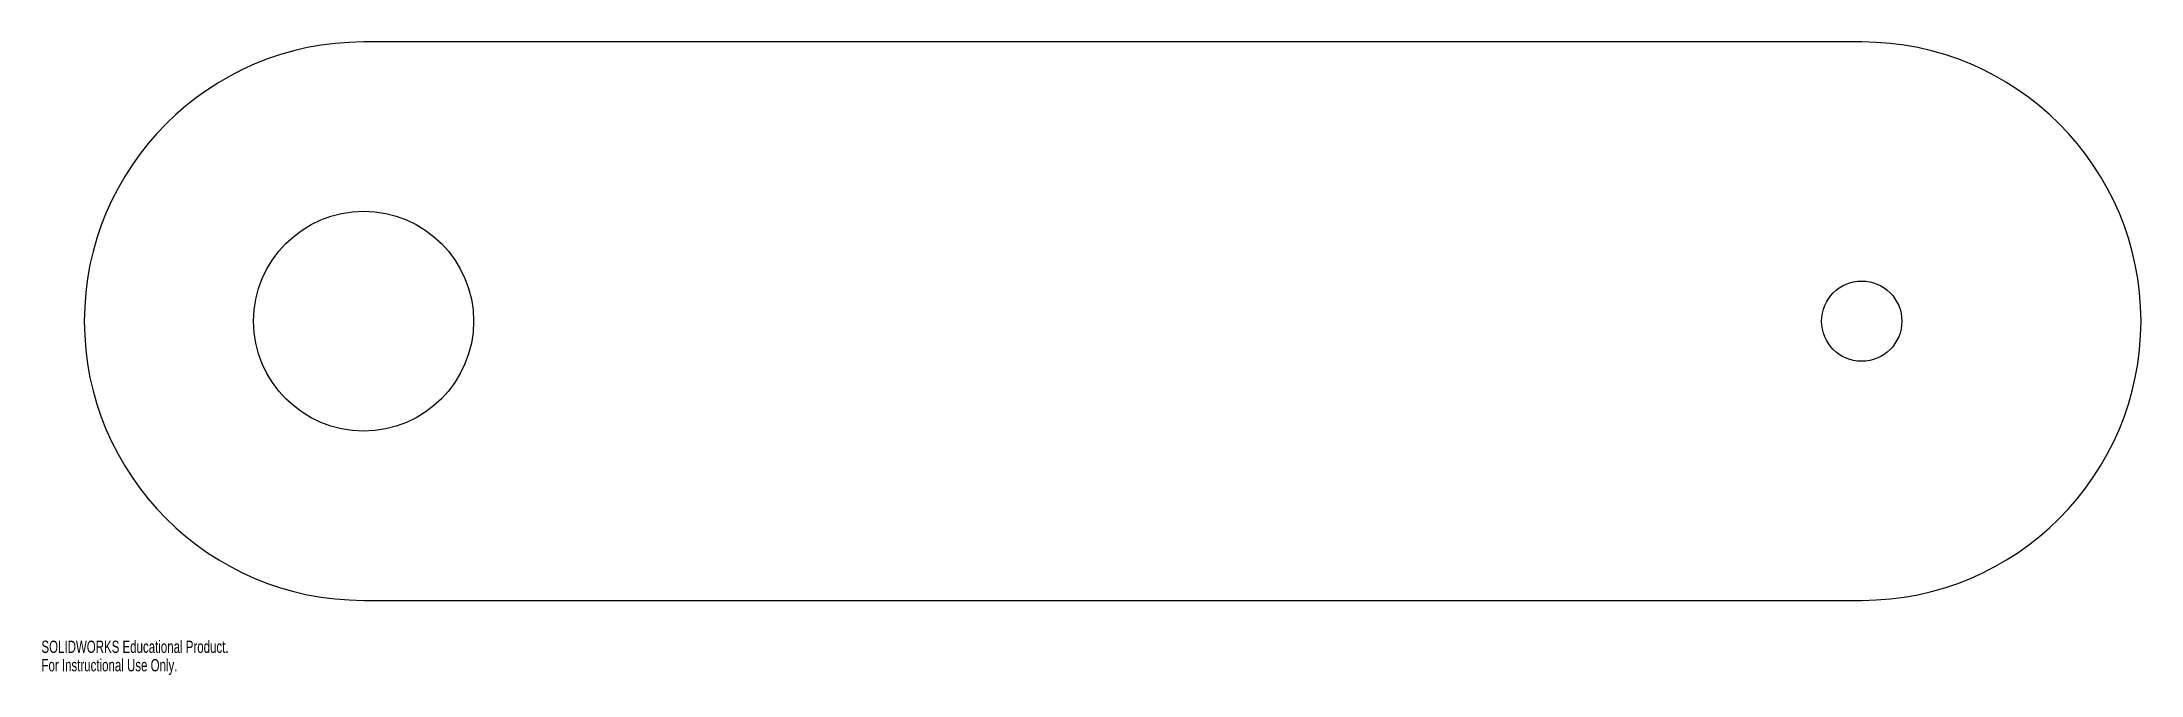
# Model space of a CAD drawing. Header units: inches. Extents: x 0 to 2.96, y 0 to 0.89.
import ezdxf

# ---------------------------------------------------------------- set-up
doc = ezdxf.new("R2010")
doc.units = ezdxf.units.IN
doc.header["$MEASUREMENT"] = 0
doc.styles.add('SLDTEXTSTYLE0', font='TXT', dxfattribs={"width": 0.7})

msp = doc.modelspace()

# ---------------------------------------------------------------- linework, layer by layer
at = {"color": 7, "linetype": 'Continuous', "lineweight": 25}
for p, q in [((2.5657, 0.8925), (0.4541, 0.8925)), ((0.4541, 0.1051), (2.5657, 0.1051))]:
    msp.add_line(p, q, dxfattribs=at)
for centre, radius in [((0.4541, 0.4988), 0.155), ((2.5657, 0.4988), 0.0566)]:
    msp.add_circle(centre, radius, dxfattribs=at)
for centre, start, end in [((0.4541, 0.4988), 90, 270), ((2.5657, 0.4988), 270, 90)]:
    msp.add_arc(centre, 0.3937, start, end, dxfattribs=at)

# ---------------------------------------------------------------- texts
at = {"color": 7, "linetype": 'Continuous', "char_height": 0.0173, "attachment_point": 1, "style": 'SLDTEXTSTYLE0'}
for s, insert in [('SOLIDWORKS Educational Product.', (0, 0.0483)), ('For Instructional Use Only.', (0, 0.0223))]:
    msp.add_mtext(s, dxfattribs=dict(at, insert=insert))

doc.saveas('drawing.dxf')
